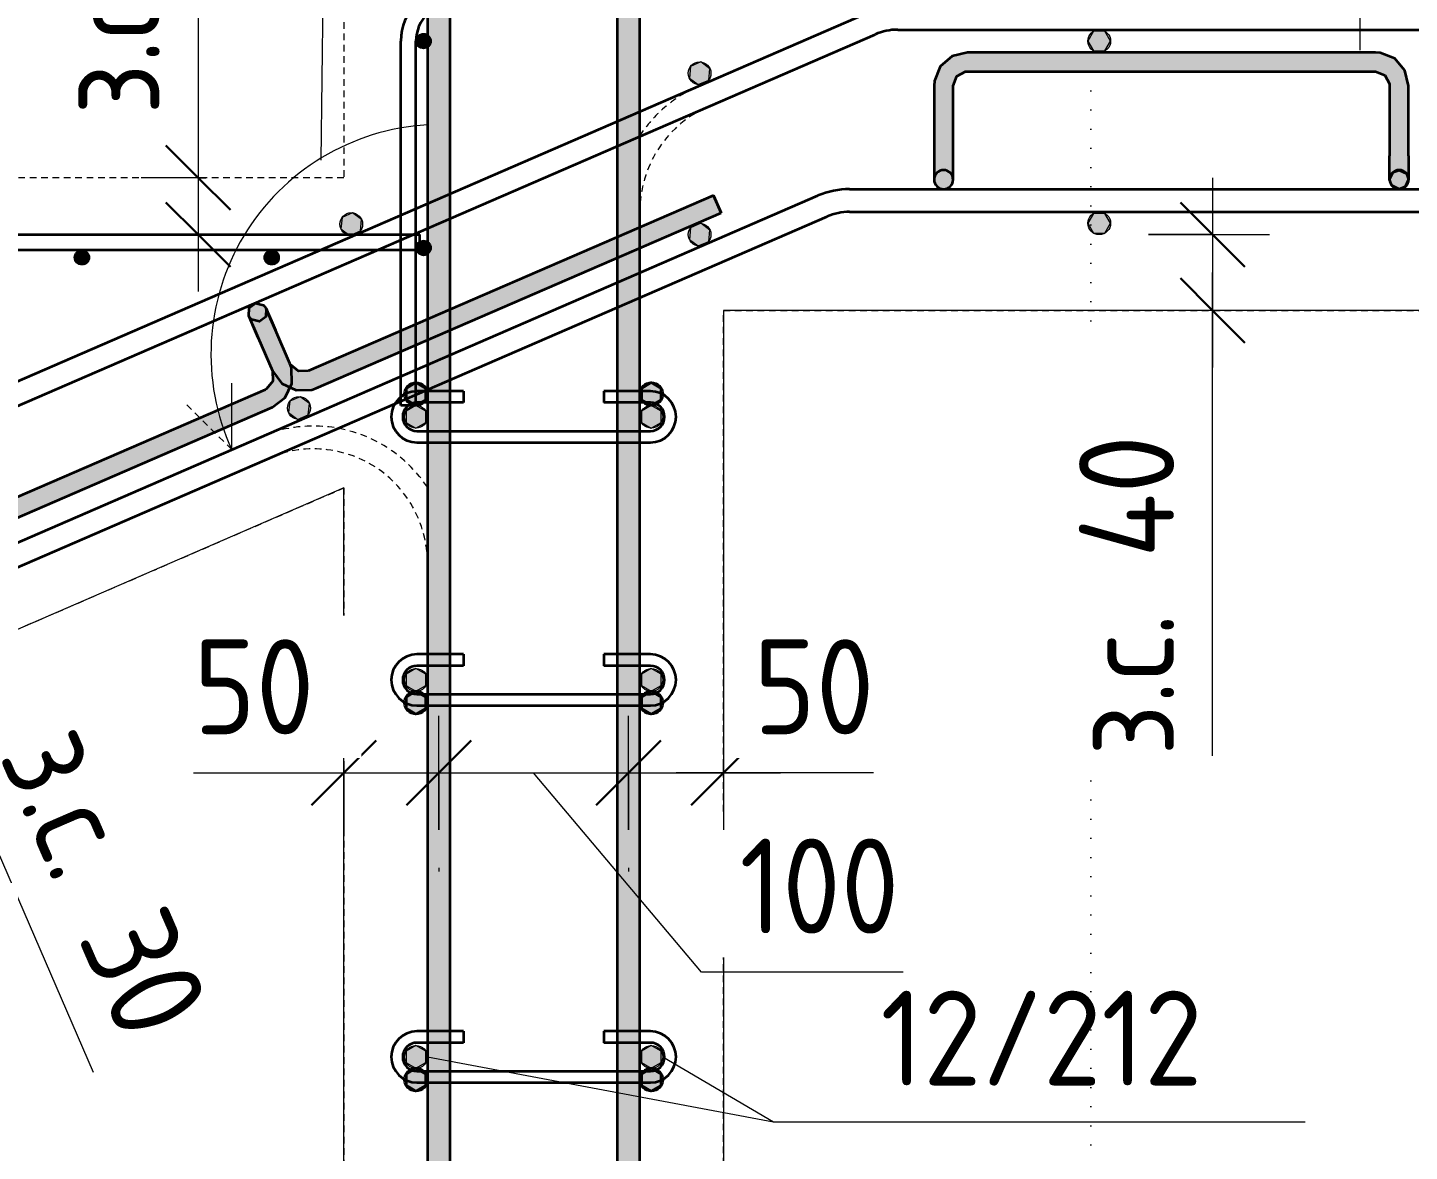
# Model space of a CAD drawing. Header units: millimetres. Extents: x -24758 to -3756, y -1583 to 75054.
# Drawn here: x -13961 to -13233, y -663 to -71 of the extents above; entities that cross this region are included whole.
import ezdxf

# ---------------------------------------------------------------- set-up
doc = ezdxf.new("R2010")
doc.units = ezdxf.units.MM
doc.linetypes.add('01 Штриховая _4 мм_', pattern=[6, 3.5, -2.5])
doc.linetypes.add('04 Пунктир 10мм', pattern=[10, 0, -10])
for name, color, linetype, lineweight in [('AA_Dim', 7, 'Continuous', 9), ('AA_Dim-20', 7, 'Continuous', 9), ('AA_Linii', 7, 'Continuous', 9), ('AA_Razrez', 7, 'Continuous', 9), ('AA_Vinoska', 7, 'Continuous', 9), ('AF_Element', 7, 'Continuous', 60), ('AF_Element_Опалубка', 7, 'Continuous', 20), ('AF_Perekritie', 7, 'Continuous', 60), ('AF_Perekritie_Опалубка', 7, 'Continuous', 20), ('AF_Stena_Опалубка', 7, 'Continuous', 20), ('KR_Armatura', 7, 'Continuous', 20), ('KR_Armatura_Tonkie', 7, 'Continuous', 20)]:
    doc.layers.add(name, color=color, linetype=linetype, lineweight=lineweight)
doc.styles.add('ISOCPEUR_1', font='isocpeur.ttf', dxfattribs={"width": 0.9, "height": 50})
doc.dimstyles.new('01_Точн_3_знака__непрозр_', dxfattribs={"dimscale": 304.8, "dimtxt": 49.799059, "dimasz": 0.111549, "dimexe": 0.098425, "dimexo": 0.065617, "dimgap": 0.016404, "dimtad": 1, "dimdec": 3, "dimrnd": 0.001, "dimdsep": 46, "dimtxsty": 'ISOCPEUR_1', "dimblk1": 'OBLIQUE', "dimblk2": 'OBLIQUE', "dimsah": 1, "dimcen": 0.09, "dimdle": 0.098425, "dimazin": 0, "dimtfac": 1, "dimtdec": 4, "dimtix": 1, "dimtmove": 1, "dimatfit": 3, "dimfxl": 1, "dimtvp": 1, "dimtfill": 1, "dimtolj": 1, "dimtzin": 0, "dimlwd": 18, "dimlwe": 18, "dimarcsym": 2})
doc.dimstyles.new('01_Точн_3_знака__непрозр__З_С_', dxfattribs={"dimscale": 304.8, "dimtxt": 49.799059, "dimasz": 0.111549, "dimexe": 0.098425, "dimexo": 0.065617, "dimgap": 0.016404, "dimtad": 1, "dimdec": 3, "dimrnd": 0.001, "dimdsep": 46, "dimtxsty": 'ISOCPEUR_1', "dimblk1": 'OBLIQUE', "dimblk2": 'OBLIQUE', "dimsah": 1, "dimcen": 0.09, "dimdle": 0.098425, "dimazin": 0, "dimtfac": 1, "dimtdec": 4, "dimtix": 1, "dimtmove": 1, "dimatfit": 3, "dimfxl": 1, "dimtvp": 1, "dimtfill": 1, "dimtolj": 1, "dimtzin": 0, "dimlwd": 18, "dimlwe": 18, "dimarcsym": 2})

# ---------------------------------------------------------------- blocks, each defined once
blk = doc.blocks.new('Лестница тип 2 ед1 - Лестница тип 2 ед1-3669405-Сечение 2')
at = {"layer": 'AF_Perekritie', "linetype": '01 Штриховая _4 мм_', "lineweight": 20}
for p, q in [((-23575.06, -150), (-23575.06, -280)), ((-23275.06, -150), (-23575.06, -150)), ((-23575.06, -280), (-23875.06, -280)), ((-23875.06, -280), (-23875.06, -480)), ((-23575.06, -443.48), (-23275.06, -313.48)), ((-23575.06, -480), (-23575.06, -443.48))]:
    blk.add_line(p, q, dxfattribs=at)
blk = doc.blocks.new('Лестница тип 2 ед2 - Лестница тип 2 ед1-3683842-Сечение 2')
at = {"layer": 'AF_Element', "lineweight": 20}
for p, q in [((-23075.06, -220), (-23075.06, -880)), ((-21975.06, -220), (-23075.06, -220)), ((-23275.06, -313.48), (-23575.06, -443.48)), ((-23275.06, -880), (-23275.06, -313.48))]:
    blk.add_line(p, q, dxfattribs=at)
blk = doc.blocks.new('351_Ряд стержней П переменный шаг _НесАрм_РабПлоск_ - Тип 1-3896563-Сечение 2')
at = {"layer": 'KR_Armatura_Tonkie', "lineweight": 35}
for points in [[(-23226.61, -1086), (-23219.06, -1086), (-23219.27, 708), (-23231.06, 708), (-23230.86, -1086), (-23228.06, -1086)], [(-23125.06, -1086), (-23119.06, -1086), (-23119.27, 708), (-23131.06, 708), (-23130.83, -1086), (-23126.61, -1086)]]:
    blk.add_hatch(color=256, dxfattribs=at).paths.add_polyline_path(points)
for p, q in [((-23231.06, 708), (-23231.06, -1086)), ((-23231.06, 708), (-23231.06, -1086)), ((-23231.06, 708), (-23231.06, -1086)), ((-23231.06, 708), (-23231.06, -1086)), ((-23231.06, 708), (-23231.06, -1086)), ((-23231.06, 708), (-23231.06, -1086)), ((-23219.06, -1086), (-23219.06, 708)), ((-23219.06, -1086), (-23219.06, 708)), ((-23219.06, -1086), (-23219.06, 708)), ((-23219.06, -1086), (-23219.06, 708)), ((-23219.06, -1086), (-23219.06, 708)), ((-23219.06, -1086), (-23219.06, 708)), ((-23131.06, 708), (-23131.06, -1086)), ((-23131.06, 708), (-23131.06, -1086)), ((-23131.06, 708), (-23131.06, -1086)), ((-23131.06, 708), (-23131.06, -1086)), ((-23131.06, 708), (-23131.06, -1086)), ((-23131.06, 708), (-23131.06, -1086)), ((-23119.06, -1086), (-23119.06, 708)), ((-23119.06, -1086), (-23119.06, 708)), ((-23119.06, -1086), (-23119.06, 708)), ((-23119.06, -1086), (-23119.06, 708)), ((-23119.06, -1086), (-23119.06, 708)), ((-23119.06, -1086), (-23119.06, 708))]:
    blk.add_line(p, q, dxfattribs=at)
blk = doc.blocks.new('261_Лягушка _НесАрм_РабПлоск_ - 10 А240-3855210-Сечение 2')
at = {"layer": 'KR_Armatura_Tonkie', "lineweight": 35}
for points in [[(-22959.06, -101.5), (-22955.4, -92.66), (-22946.56, -89), (-22946.56, -84), (-22951.47, -84.72), (-22954.39, -86.17), (-22958.56, -88.96), (-22961.34, -92.13), (-22963.39, -96.87), (-22963.89, -101.5), (-22960.36, -101.5)], [(-22946.56, -89), (-22731.56, -89), (-22731.56, -84), (-22946.56, -84.17), (-22946.56, -87.71)], [(-22719.06, -101.5), (-22714.06, -101.5), (-22714.78, -96.59), (-22716.22, -93.68), (-22718.47, -90.32), (-22719.03, -89.5), (-22722.19, -86.72), (-22727.04, -84.65), (-22731.56, -84.17), (-22731.56, -89), (-22722.72, -92.66), (-22719.78, -99.77)], [(-22959.06, -101.5), (-22954.06, -101.5), (-22953.58, -99.77), (-22952.13, -95.93), (-22946.56, -93.83), (-22946.56, -89), (-22955.4, -92.66), (-22958.34, -99.77)], [(-22732.43, -94), (-22731.56, -93.83), (-22731.56, -89), (-22946.56, -89), (-22946.56, -94), (-22737.94, -94)], [(-22719.06, -101.5), (-22722.72, -92.66), (-22731.56, -89), (-22731.56, -94), (-22730.38, -94.28), (-22725.99, -95.93), (-22723.89, -101.5), (-22720.36, -101.5)], [(-22963.89, -138.5), (-22959.06, -138.5), (-22959.06, -101.5), (-22964.06, -101.5), (-22964.06, -138.5)], [(-22954.06, -138.5), (-22954.23, -101.5), (-22959.06, -101.5), (-22959.06, -138.5), (-22954.23, -138.5)], [(-22723.39, -138.5), (-22719.06, -138.5), (-22719.06, -101.5), (-22724.06, -101.5), (-22723.89, -138.5)], [(-22719.06, -138.5), (-22714.06, -138.5), (-22714.23, -101.5), (-22719.06, -101.5), (-22719.06, -137.37)], [(-22959.06, -156), (-22959.06, -138.5), (-22964.06, -138.5), (-22964, -149.9), (-22963.92, -152.08), (-22963.89, -152.29), (-22963.39, -153.5), (-22962.42, -154.67), (-22961.56, -155.33), (-22960.36, -155.83)], [(-22959.06, -156), (-22957.77, -155.83), (-22956.56, -155.33), (-22955.53, -154.54), (-22954.73, -153.5), (-22954.16, -151.76), (-22954.11, -149.9), (-22954.18, -144.86), (-22954.23, -138.5), (-22959.06, -138.5), (-22959.06, -154.67)], [(-22724.06, -151), (-22723.89, -149.71), (-22723.15, -148.19), (-22722.6, -147.46), (-22721.56, -146.67), (-22720.36, -146.17), (-22719.06, -146), (-22719.06, -138.5), (-22724.06, -138.5), (-22724.02, -150.01)], [(-22714.23, -149.71), (-22714.19, -146.17), (-22714.23, -138.5), (-22719.06, -138.5), (-22719.06, -146), (-22717.77, -146.17), (-22716.56, -146.67), (-22715.09, -148.04), (-22714.73, -148.5)], [(-22719.06, -156), (-22717.77, -155.83), (-22716.56, -155.33), (-22715.53, -154.54), (-22714.73, -153.5), (-22714.23, -152.29), (-22714.06, -151), (-22714.23, -149.71), (-22714.73, -148.5), (-22715.53, -147.46), (-22716.56, -146.67), (-22717.77, -146.17), (-22719.06, -146), (-22720.36, -146.17), (-22721.56, -146.67), (-22722.6, -147.46), (-22723.39, -148.5), (-22723.92, -149.9), (-22724.06, -151), (-22723.89, -152.29), (-22723.39, -153.5), (-22722.6, -154.54), (-22721.56, -155.33), (-22720.36, -155.83)]]:
    blk.add_hatch(color=256, dxfattribs=at).paths.add_polyline_path(points)
for p, q in [((-22731.56, -84), (-22946.56, -84)), ((-22946.56, -94), (-22731.56, -94)), ((-22964.06, -101.5), (-22964.06, -138.5)), ((-22954.06, -138.5), (-22954.06, -101.5)), ((-22724.06, -101.5), (-22724.06, -138.5)), ((-22714.06, -138.5), (-22714.06, -101.5))]:
    blk.add_line(p, q, dxfattribs=at)
at = {"layer": 'KR_Armatura_Tonkie', "lineweight": 35, "flags": 128}
for points in [[(-22946.56, -84), (-22954.57, -85.94), (-22960.8, -91.33), (-22963.88, -98.98), (-22964.06, -101.5)], [(-22714.06, -101.5), (-22716, -93.49), (-22721.39, -87.26), (-22729.04, -84.18), (-22731.56, -84)], [(-22954.06, -101.5), (-22952.17, -96.52), (-22947.45, -94.05), (-22946.56, -94)], [(-22731.56, -94), (-22726.58, -95.89), (-22724.11, -100.61), (-22724.06, -101.5)], [(-22964.06, -138.5), (-22964.06, -145.17), (-22964.06, -149.78), (-22964.06, -151)], [(-22954.06, -151), (-22954.06, -149.07), (-22954.06, -143.89), (-22954.06, -138.5)], [(-22724.06, -151), (-22724.06, -149.07), (-22724.06, -143.89), (-22724.06, -138.5)], [(-22714.06, -138.5), (-22714.06, -145.17), (-22714.06, -149.78), (-22714.06, -151)], [(-22724.06, -151), (-22722.21, -147.12), (-22719.06, -146)], [(-22719.06, -156), (-22722.95, -154.15), (-22724.06, -151)], [(-22719.06, -146), (-22715.18, -147.85), (-22714.06, -151)], [(-22714.06, -151), (-22715.91, -154.88), (-22719.06, -156)]]:
    blk.add_lwpolyline(points, dxfattribs=at)
at = {"layer": 'KR_Armatura_Tonkie', "lineweight": 35}
for centre, start, end in [((-22959.06, -151), 90, 270), ((-22959.06, -151), 270, 90), ((-22719.06, -151), 90, 270), ((-22719.06, -151), 270, 90)]:
    blk.add_arc(centre, 5, start, end, dxfattribs=at)
blk = doc.blocks.new('261_Лягушка _НесАрм_РабПлоск_ - 10 А240-3855218-Сечение 2')
at = {"layer": 'KR_Armatura_Tonkie', "lineweight": 35}
h = blk.add_hatch(color=256, dxfattribs=at)
h.paths.add_polyline_path([(-23289.63, -260.94), (-23231.06, -235.37), (-23231.06, -224.66), (-23293.54, -251.92), (-23289.7, -260.78)])
h.paths.add_polyline_path([(-23219.06, -230.36), (-23131.06, -192.04), (-23131.06, -181.33), (-23219.06, -219.65), (-23219.06, -230.3)])
h.paths.add_polyline_path([(-23119.06, -187.03), (-23076.37, -168.34), (-23080.27, -159.32), (-23119.06, -176.31), (-23119.06, -186.88)])
for points in [[(-23320.2, -234.41), (-23311.02, -230.43), (-23316.66, -217.84), (-23317.6, -216.93), (-23318.74, -216.3), (-23320.01, -215.98), (-23321.31, -216), (-23322.57, -216.36), (-23323.69, -217.03), (-23324.88, -218.47), (-23325.23, -219.11), (-23325.54, -221.2), (-23325.53, -221.68), (-23325.17, -222.94), (-23320.23, -234.34)], [(-23312.64, -251.84), (-23303.47, -247.86), (-23311.18, -230.5), (-23320.2, -234.41), (-23312.67, -251.77)], [(-23312.57, -270.88), (-23306.8, -266.76), (-23303.25, -261.26), (-23302.03, -254.54), (-23303.63, -247.93), (-23312.64, -251.84), (-23312.64, -257.67), (-23316.48, -261.86), (-23312.64, -270.72)], [(-23296.3, -262.38), (-23289.7, -260.78), (-23293.61, -251.76), (-23299.44, -251.76), (-23303.41, -248.13), (-23302.13, -255.09), (-23303.02, -261.16), (-23300.05, -261.7)], [(-23525.9, -363.32), (-23312.64, -270.72), (-23316.54, -261.7), (-23529.81, -354.3), (-23525.97, -363.17)]]:
    blk.add_hatch(color=256, dxfattribs=at).paths.add_polyline_path(points)
for p, q in [((-23080.27, -159.32), (-23293.61, -251.76)), ((-23080.27, -159.32), (-23076.3, -168.49)), ((-23076.3, -168.49), (-23080.27, -159.32)), ((-23289.63, -260.94), (-23076.3, -168.49)), ((-23303.47, -247.86), (-23311.02, -230.43)), ((-23303.47, -247.86), (-23311.02, -230.43)), ((-23320.2, -234.41), (-23312.64, -251.84)), ((-23320.2, -234.41), (-23312.64, -251.84)), ((-23316.54, -261.7), (-23529.88, -354.15)), ((-23525.9, -363.32), (-23312.57, -270.88)), ((-23525.9, -363.32), (-23529.88, -354.15)), ((-23529.88, -354.15), (-23525.9, -363.32))]:
    blk.add_line(p, q, dxfattribs=at)
at = {"layer": 'KR_Armatura_Tonkie', "lineweight": 35, "flags": 128}
for points in [[(-23325.17, -222.94), (-23325.02, -218.64), (-23321.58, -216.05), (-23317.4, -217.09), (-23315.99, -218.96)], [(-23315.99, -218.96), (-23316.15, -223.26), (-23319.58, -225.85), (-23323.76, -224.81), (-23325.17, -222.94)], [(-23325.17, -222.94), (-23324.4, -224.7), (-23322.34, -229.46), (-23320.2, -234.41)], [(-23320.2, -234.41), (-23322.85, -228.29), (-23324.68, -224.06), (-23325.17, -222.94)], [(-23311.02, -230.43), (-23313.67, -224.31), (-23315.51, -220.08), (-23315.99, -218.96)], [(-23315.99, -218.96), (-23315.23, -220.73), (-23313.17, -225.48), (-23311.02, -230.43)], [(-23312.64, -251.84), (-23312.4, -257.16), (-23315.75, -261.3), (-23316.54, -261.7)], [(-23312.64, -251.84), (-23307.68, -258.42), (-23300.25, -261.99), (-23292.01, -261.77), (-23289.63, -260.94)], [(-23312.57, -270.88), (-23305.99, -265.91), (-23302.41, -258.49), (-23302.63, -250.25), (-23303.47, -247.86)], [(-23293.61, -251.76), (-23298.93, -252.01), (-23303.07, -248.65), (-23303.47, -247.86)]]:
    blk.add_lwpolyline(points, dxfattribs=at)
blk = doc.blocks.new('DIMBLOCK22-Сечение 2')
at = {"layer": 'AA_Dim-20', "lineweight": 18, "transparency": 16777216}
for p, q in [((-13744.07, -493.62), (-13744.07, -433.6)), ((-13873.2, -463.6), (-13789.99, -463.6)), ((-13824.07, -463.6), (-13744.07, -463.6)), ((-13794.07, -459.56), (-13794.07, -493.6)), ((-13794.07, -463.6), (-13794.07, -459.56)), ((-13789.99, -463.6), (-13769.07, -463.6)), ((-13744.07, -463.6), (-13744.07, -493.62))]:
    blk.add_line(p, q, dxfattribs=at)
at = {"layer": 'AA_Dim-20', "lineweight": 30, "transparency": 16777216}
for p, q in [((-13794.07, -463.6), (-13777.07, -446.6)), ((-13744.07, -463.6), (-13727.07, -446.6)), ((-13794.07, -463.6), (-13811.07, -480.6)), ((-13744.07, -463.6), (-13761.07, -480.6))]:
    blk.add_line(p, q, dxfattribs=at)
at = {"layer": 'AA_Dim-20', "color": 0, "lineweight": 18, "transparency": 16777216, "insert": (-13873.2, -393.28), "char_height": 50, "width": 75.8478, "attachment_point": 1, "line_spacing_factor": 1.149209, "style": 'ISOCPEUR_1', "bg_fill": 3, "box_fill_scale": 1.25, "bg_fill_color": 256, "bg_fill_true_color": 13158600, "bg_fill_transparency": 0}
blk.add_mtext('50', dxfattribs=at)
blk = doc.blocks.new('_Oblique')
at = {"color": 0, "linetype": 'ByBlock', "lineweight": -2}
blk.add_line((-0.5, -0.5), (0.5, 0.5), dxfattribs=at)
blk = doc.blocks.new('DIMBLOCK23-Сечение 2')
at = {"layer": 'AA_Dim-20', "lineweight": 18, "transparency": 16777216}
for p, q in [((-13744.07, -493.62), (-13744.07, -433.6)), ((-13644.07, -493.62), (-13644.07, -433.6)), ((-13744.07, -463.6), (-13644.07, -463.6)), ((-13744.07, -463.6), (-13744.07, -493.62)), ((-13605.62, -568.6), (-13694.07, -463.6)), ((-13644.07, -463.6), (-13644.07, -493.62)), ((-13499.43, -568.6), (-13605.62, -568.6))]:
    blk.add_line(p, q, dxfattribs=at)
at = {"layer": 'AA_Dim-20', "lineweight": 30, "transparency": 16777216}
for p, q in [((-13744.07, -463.6), (-13727.07, -446.6)), ((-13644.07, -463.6), (-13627.07, -446.6)), ((-13744.07, -463.6), (-13761.07, -480.6)), ((-13644.07, -463.6), (-13661.07, -480.6))]:
    blk.add_line(p, q, dxfattribs=at)
at = {"layer": 'AA_Dim-20', "color": 0, "lineweight": 18, "transparency": 16777216, "insert": (-13585.62, -498.28), "char_height": 50, "width": 103.4288, "attachment_point": 1, "line_spacing_factor": 1.149209, "style": 'ISOCPEUR_1', "bg_fill": 3, "box_fill_scale": 1.25, "bg_fill_color": 256, "bg_fill_true_color": 13158600, "bg_fill_transparency": 0}
blk.add_mtext('100', dxfattribs=at)
blk = doc.blocks.new('DIMBLOCK24-Сечение 2')
at = {"layer": 'AA_Dim-20', "lineweight": 18, "transparency": 16777216}
for p, q in [((-13644.07, -493.62), (-13644.07, -433.6)), ((-13644.07, -463.6), (-13564.07, -463.6)), ((-13644.07, -463.6), (-13644.07, -493.62)), ((-13598.16, -463.6), (-13619.07, -463.6)), ((-13514.95, -463.6), (-13598.16, -463.6)), ((-13594.07, -459.56), (-13594.07, -493.6)), ((-13594.07, -463.6), (-13594.07, -459.56))]:
    blk.add_line(p, q, dxfattribs=at)
at = {"layer": 'AA_Dim-20', "lineweight": 30, "transparency": 16777216}
for p, q in [((-13644.07, -463.6), (-13627.07, -446.6)), ((-13594.07, -463.6), (-13577.07, -446.6)), ((-13644.07, -463.6), (-13661.07, -480.6)), ((-13594.07, -463.6), (-13611.07, -480.6))]:
    blk.add_line(p, q, dxfattribs=at)
at = {"layer": 'AA_Dim-20', "color": 0, "lineweight": 18, "transparency": 16777216, "insert": (-13578.16, -393.28), "char_height": 50, "width": 75.8478, "attachment_point": 1, "line_spacing_factor": 1.149209, "style": 'ISOCPEUR_1', "bg_fill": 3, "box_fill_scale": 1.25, "bg_fill_color": 256, "bg_fill_true_color": 13158600, "bg_fill_transparency": 0}
blk.add_mtext('50', dxfattribs=at)
blk = doc.blocks.new('DIMBLOCK25-Сечение 2')
at = {"layer": 'AA_Dim-20', "lineweight": 18, "transparency": 16777216}
for p, q in [((-14041.34, -355.24), (-14005.56, -437.82)), ((-14025.71, -381.16), (-14056.94, -394.69)), ((-14029.41, -382.76), (-14025.71, -381.16)), ((-14002.79, -444.2), (-14023.45, -396.53)), ((-14013.78, -408.68), (-14045.01, -422.22)), ((-14017.49, -410.29), (-14013.78, -408.68)), ((-13925.92, -621.6), (-14002.79, -444.2))]:
    blk.add_line(p, q, dxfattribs=at)
at = {"layer": 'AA_Dim-20', "lineweight": 30, "transparency": 16777216}
for p, q in [((-14029.41, -382.76), (-14051.77, -373.92)), ((-14029.41, -382.76), (-14007.06, -391.6)), ((-14017.49, -410.29), (-14039.84, -401.45)), ((-14017.49, -410.29), (-13995.13, -419.13))]:
    blk.add_line(p, q, dxfattribs=at)
at = {"layer": 'AA_Dim-20', "color": 0, "lineweight": 18, "transparency": 16777216, "insert": (-13930.32, -434.59), "char_height": 50, "width": 208.0068, "attachment_point": 1, "rotation": 293.42869, "line_spacing_factor": 1.149209, "style": 'ISOCPEUR_1', "bg_fill": 3, "box_fill_scale": 1.25, "bg_fill_color": 256, "bg_fill_true_color": 13158600, "bg_fill_transparency": 0}
blk.add_mtext('з.с. 30', dxfattribs=at)
blk = doc.blocks.new('DIMBLOCK26-Сечение 2')
at = {"layer": 'AA_Dim-20', "lineweight": 18, "transparency": 16777216}
for p, q in [((-13870.82, 56.48), (-13870.82, -136.86)), ((-13870.82, -120), (-13870.82, -210)), ((-13870.82, -136.86), (-13870.82, -165)), ((-13866.78, -150), (-13900.82, -150)), ((-13870.82, -150), (-13866.78, -150)), ((-13866.78, -180), (-13900.82, -180)), ((-13870.82, -180), (-13866.78, -180))]:
    blk.add_line(p, q, dxfattribs=at)
at = {"layer": 'AA_Dim-20', "lineweight": 30, "transparency": 16777216}
for p, q in [((-13870.82, -150), (-13887.82, -133)), ((-13870.82, -150), (-13853.82, -167)), ((-13870.82, -180), (-13887.82, -163)), ((-13870.82, -180), (-13853.82, -197))]:
    blk.add_line(p, q, dxfattribs=at)
at = {"layer": 'AA_Dim-20', "color": 0, "lineweight": 18, "transparency": 16777216, "insert": (-13941.15, -116.86), "char_height": 50, "width": 208.0068, "attachment_point": 1, "rotation": 90, "line_spacing_factor": 1.149209, "style": 'ISOCPEUR_1', "bg_fill": 3, "box_fill_scale": 1.25, "bg_fill_color": 256, "bg_fill_true_color": 13158600, "bg_fill_transparency": 0}
blk.add_mtext('з.с. 30', dxfattribs=at)
blk = doc.blocks.new('DIMBLOCK27-Сечение 2')
at = {"layer": 'AA_Dim-20', "lineweight": 18, "transparency": 16777216}
for p, q in [((-13794.07, 0), (-13794.07, 124.09)), ((-13764.07, -58), (-13764.07, 124.09)), ((-14017.11, 94.09), (-13823.77, 94.09)), ((-13824.07, 94.09), (-13734.07, 94.09)), ((-13823.77, 94.09), (-13779.07, 94.09)), ((-13794.07, 94.09), (-13794.07, 0)), ((-13764.07, 94.09), (-13764.07, -58))]:
    blk.add_line(p, q, dxfattribs=at)
at = {"layer": 'AA_Dim-20', "lineweight": 30, "transparency": 16777216}
for p, q in [((-13794.07, 94.09), (-13777.07, 111.09)), ((-13764.07, 94.09), (-13747.07, 111.09)), ((-13794.07, 94.09), (-13811.07, 77.09)), ((-13764.07, 94.09), (-13781.07, 77.09))]:
    blk.add_line(p, q, dxfattribs=at)
at = {"layer": 'AA_Dim-20', "color": 0, "lineweight": 18, "transparency": 16777216, "insert": (-14017.11, 164.42), "char_height": 50, "width": 208.0068, "attachment_point": 1, "line_spacing_factor": 1.149209, "style": 'ISOCPEUR_1', "bg_fill": 3, "box_fill_scale": 1.25, "bg_fill_color": 256, "bg_fill_true_color": 13158600, "bg_fill_transparency": 0}
blk.add_mtext('з.с. 30', dxfattribs=at)
blk = doc.blocks.new('DIMBLOCK28-Сечение 2')
at = {"layer": 'AA_Dim-20', "lineweight": 18, "transparency": 16777216}
for p, q in [((-13336.35, -150), (-13336.35, -250)), ((-13370.07, -180), (-13306.35, -180)), ((-13336.35, -180), (-13370.07, -180)), ((-13336.35, -256.54), (-13336.35, -200)), ((-13332.31, -220), (-13366.35, -220)), ((-13336.35, -220), (-13332.31, -220)), ((-13336.35, -454.67), (-13336.35, -256.54))]:
    blk.add_line(p, q, dxfattribs=at)
at = {"layer": 'AA_Dim-20', "lineweight": 30, "transparency": 16777216}
for p, q in [((-13336.35, -180), (-13353.35, -163)), ((-13336.35, -180), (-13319.35, -197)), ((-13336.35, -220), (-13353.35, -203)), ((-13336.35, -220), (-13319.35, -237))]:
    blk.add_line(p, q, dxfattribs=at)
at = {"layer": 'AA_Dim-20', "color": 0, "lineweight": 18, "transparency": 16777216, "insert": (-13406.68, -454.67), "char_height": 50, "width": 213.7529, "attachment_point": 1, "rotation": 90, "line_spacing_factor": 1.149209, "style": 'ISOCPEUR_1', "bg_fill": 3, "box_fill_scale": 1.25, "bg_fill_color": 256, "bg_fill_true_color": 13158600, "bg_fill_transparency": 0}
blk.add_mtext('з.с. 40', dxfattribs=at)
blk = doc.blocks.new('042_М_Арматуры - Диам длина поз _ Шаг-2260295-Сечение 2')
at = {"layer": 'AA_Vinoska'}
blk.add_line((-23048.63, -647.53), (-22768.63, -647.53), dxfattribs=at)

msp = doc.modelspace()

# ---------------------------------------------------------------- hatches: boundary and pattern name
at = {"layer": 'KR_Armatura'}
h = msp.add_hatch(color=256, dxfattribs=at)
edge = h.paths.add_edge_path()
edge.add_arc((-13396.0732, -78), 6, 0, 360)
h = msp.add_hatch(color=256, dxfattribs=at)
edge = h.paths.add_edge_path()
edge.add_arc((-13752.0732, -78), 4, 0, 360)
for points in [[(-13752.0732, -82), (-13748.269, -79.2361), (-13749.7221, -74.7639), (-13754.4243, -74.7639), (-13755.8774, -79.2361)], [(-13399.0732, -83.1962), (-13393.0732, -83.1962), (-13390.0732, -78), (-13393.0732, -72.8038), (-13399.0732, -72.8038), (-13402.0732, -78)], [(-13607.3682, -100.914), (-13601.8629, -98.5284), (-13601.1762, -92.5678), (-13605.9949, -88.9928), (-13611.5003, -91.3785), (-13611.9713, -97.499)], [(-13790.8793, -180.4355), (-13785.374, -178.0498), (-13784.6874, -172.0893), (-13789.5061, -168.5143), (-13795.0114, -170.9), (-13795.698, -176.8605)], [(-13607.3682, -185.9225), (-13601.8629, -183.5368), (-13601.1762, -177.5762), (-13605.9949, -174.0013), (-13611.5003, -176.3869), (-13611.9713, -182.5075)], [(-13399.0732, -179.1962), (-13393.0732, -179.1962), (-13390.0732, -174), (-13393.0732, -168.8038), (-13399.0732, -168.8038), (-13402.0732, -174)], [(-13930.8371, -195.8042), (-13928.0732, -192), (-13930.8371, -188.1958), (-13935.3093, -189.6489), (-13935.3093, -194.3511)], [(-13830.8371, -195.8042), (-13828.0732, -192), (-13830.8371, -188.1958), (-13835.3093, -189.6489), (-13835.3093, -194.3511)], [(-13752.0732, -191), (-13748.269, -188.2361), (-13749.7221, -183.7639), (-13754.4243, -183.7639), (-13755.8774, -188.2361)], [(-13818.406, -277.3722), (-13812.9007, -274.9865), (-13812.214, -269.026), (-13817.0327, -265.451), (-13822.5381, -267.8367), (-13823.2247, -273.7972), (-13819.064, -276.884)], [(-13756.0732, -282), (-13750.877, -279), (-13750.877, -273), (-13756.0732, -270), (-13761.2694, -273), (-13761.2694, -279), (-13759.8947, -279.7937)], [(-13632.0732, -282), (-13626.877, -279), (-13626.877, -273), (-13632.0732, -270), (-13637.2694, -273), (-13637.2694, -279)], [(-13756.0732, -420.6667), (-13750.877, -417.6667), (-13750.877, -411.6667), (-13756.0732, -408.6667), (-13761.2694, -411.6667), (-13761.2694, -417.6667), (-13759.8947, -418.4603)], [(-13632.0732, -420.6667), (-13626.877, -417.6667), (-13626.877, -411.6667), (-13632.0732, -408.6667), (-13637.2694, -411.6667), (-13637.2694, -417.6667)], [(-13756.0732, -619.3333), (-13750.877, -616.3333), (-13750.877, -610.3333), (-13756.0732, -607.3333), (-13761.2694, -610.3333), (-13761.2694, -616.3333), (-13759.8947, -617.127)], [(-13632.0732, -619.3333), (-13626.877, -616.3333), (-13626.877, -610.3333), (-13632.0732, -607.3333), (-13637.2694, -610.3333), (-13637.2694, -616.3333)]]:
    msp.add_hatch(color=256, dxfattribs=at).paths.add_polyline_path(points)
h = msp.add_hatch(color=256, dxfattribs=at)
edge = h.paths.add_edge_path()
edge.add_arc((-13606.6816, -94.9534), 6, 0, 360)
h = msp.add_hatch(color=256, dxfattribs=at)
edge = h.paths.add_edge_path()
edge.add_arc((-13790.1927, -174.4749), 6, 0, 360)
h = msp.add_hatch(color=256, dxfattribs=at)
edge = h.paths.add_edge_path()
edge.add_arc((-13606.6816, -179.9619), 6, 0, 360)
h = msp.add_hatch(color=256, dxfattribs=at)
edge = h.paths.add_edge_path()
edge.add_arc((-13396.0732, -174), 6, 0, 360)
h = msp.add_hatch(color=256, dxfattribs=at)
edge = h.paths.add_edge_path()
edge.add_arc((-13932.0732, -192), 4, 0, 360)
h = msp.add_hatch(color=256, dxfattribs=at)
edge = h.paths.add_edge_path()
edge.add_arc((-13832.0732, -192), 4, 0, 360)
h = msp.add_hatch(color=256, dxfattribs=at)
edge = h.paths.add_edge_path()
edge.add_arc((-13752.0732, -187), 4, 0, 360)
h = msp.add_hatch(color=256, dxfattribs=at)
edge = h.paths.add_edge_path()
edge.add_arc((-13817.7194, -271.4116), 6, 0, 360)
h = msp.add_hatch(color=256, dxfattribs=at)
edge = h.paths.add_edge_path()
edge.add_arc((-13756.0732, -276), 6, 0, 360)
h = msp.add_hatch(color=256, dxfattribs=at)
edge = h.paths.add_edge_path()
edge.add_arc((-13632.0732, -276), 6, 0, 360)
h = msp.add_hatch(color=256, dxfattribs=at)
edge = h.paths.add_edge_path()
edge.add_arc((-13756.0732, -414.6667), 6, 0, 360)
h = msp.add_hatch(color=256, dxfattribs=at)
edge = h.paths.add_edge_path()
edge.add_arc((-13632.0732, -414.6667), 6, 0, 360)
h = msp.add_hatch(color=256, dxfattribs=at)
edge = h.paths.add_edge_path()
edge.add_arc((-13756.0732, -613.3333), 6, 0, 360)
h = msp.add_hatch(color=256, dxfattribs=at)
edge = h.paths.add_edge_path()
edge.add_arc((-13632.0732, -613.3333), 6, 0, 360)
at = {"layer": 'KR_Armatura_Tonkie', "lineweight": 35}
h = msp.add_hatch(color=256, dxfattribs=at)
edge = h.paths.add_edge_path()
edge.add_arc((-13756.0732, -264), 6, 0, 360)
for points in [[(-13756.0732, -270), (-13750.877, -267), (-13750.877, -261), (-13756.0732, -258), (-13761.2694, -261), (-13761.2694, -267), (-13759.8947, -267.7937)], [(-13632.0732, -270), (-13626.877, -267), (-13626.877, -261), (-13632.0732, -258), (-13637.2694, -261), (-13637.2694, -267)], [(-13756.0732, -432.6667), (-13750.877, -429.6667), (-13750.877, -423.6667), (-13756.0732, -420.6667), (-13761.2694, -423.6667), (-13761.2694, -429.6667), (-13759.8947, -430.4603)], [(-13632.0732, -432.6667), (-13626.877, -429.6667), (-13626.877, -423.6667), (-13632.0732, -420.6667), (-13637.2694, -423.6667), (-13637.2694, -429.6667)], [(-13756.0732, -631.3333), (-13750.877, -628.3333), (-13750.877, -622.3333), (-13756.0732, -619.3333), (-13761.2694, -622.3333), (-13761.2694, -628.3333), (-13759.8947, -629.127)], [(-13632.0732, -631.3333), (-13626.877, -628.3333), (-13626.877, -622.3333), (-13632.0732, -619.3333), (-13637.2694, -622.3333), (-13637.2694, -628.3333)]]:
    msp.add_hatch(color=256, dxfattribs=at).paths.add_polyline_path(points)
h = msp.add_hatch(color=256, dxfattribs=at)
edge = h.paths.add_edge_path()
edge.add_arc((-13632.0732, -264), 6, 0, 360)
h = msp.add_hatch(color=256, dxfattribs=at)
edge = h.paths.add_edge_path()
edge.add_arc((-13756.0732, -426.6667), 6, 0, 360)
h = msp.add_hatch(color=256, dxfattribs=at)
edge = h.paths.add_edge_path()
edge.add_arc((-13632.0732, -426.6667), 6, 0, 360)
h = msp.add_hatch(color=256, dxfattribs=at)
edge = h.paths.add_edge_path()
edge.add_arc((-13756.0732, -625.3333), 6, 0, 360)
h = msp.add_hatch(color=256, dxfattribs=at)
edge = h.paths.add_edge_path()
edge.add_arc((-13632.0732, -625.3333), 6, 0, 360)

# ---------------------------------------------------------------- linework, layer by layer
at = {"layer": 'AA_Linii', "linetype": '01 Штриховая _4 мм_', "lineweight": 20}
for p, q in [((-14311.9556, -407.1113), (-13518.9203, -63.4627)), ((-14306.7174, -417.9196), (-13514.1491, -74.4733)), ((-14111.9556, -405.4531), (-13544.2854, -159.4627)), ((-14106.7174, -416.2614), (-13539.5141, -170.4733)), ((-13853.1437, -293.3012), (-13877.8924, -268.5525))]:
    msp.add_line(p, q, dxfattribs=at)
at = {"layer": 'AA_Linii', "lineweight": 20}
for p, q in [((-13853.1437, -293.3012), (-13853.1437, -258.3012)), ((-13744.0732, -513.6167), (-13744.0732, -515.6167)), ((-13644.0732, -513.6167), (-13644.0732, -515.6167))]:
    msp.add_line(p, q, dxfattribs=at)
at = {"layer": 'AA_Linii', "linetype": '01 Штриховая _4 мм_', "lineweight": 20}
for centre, radius, start, end in [((-13578.0732, -167.5226), 72, 115.3111449, 146.4426902), ((-13578.0732, -167.5226), 60, 115.4908343, 180), ((-13810.0732, -352.8921), 72, 33.5573098, 118.0724869), ((-13810.0732, -352.8921), 60, 360, 118.0724869)]:
    msp.add_arc(centre, radius, start, end, dxfattribs=at)
at = {"layer": 'AA_Linii', "lineweight": 20}
msp.add_arc((-13743.1232, -242.985), 120.9803, 93.2933184, 204.576274, dxfattribs=at)
at = {"layer": 'AA_Razrez', "linetype": '04 Пунктир 10мм'}
msp.add_line((-13400.5732, -1498.0111), (-13400.5732, 598.7456), dxfattribs=at)
at = {"layer": 'AA_Vinoska'}
for p, q in [((-13806.0013, -140.8138), (-13799.9522, 359.3937)), ((-13258.6551, -82.7336), (-13258.6551, 217.2605)), ((-13750.0732, -613.3333), (-13567.6439, -647.5255)), ((-13626.0732, -613.3333), (-13567.6439, -647.5255))]:
    msp.add_line(p, q, dxfattribs=at)
at = {"layer": 'AF_Perekritie_Опалубка', "linetype": '01 Штриховая _4 мм_'}
for p, q in [((-13794.0732, -20), (-13794.0732, -150)), ((-13594.0732, -220), (-12494.0732, -220))]:
    msp.add_line(p, q, dxfattribs=at)
at = {"layer": 'AF_Stena_Опалубка', "linetype": '01 Штриховая _4 мм_'}
for p, q in [((-13594.0732, -880), (-13594.0732, -220)), ((-13794.0732, -313.4778), (-13794.0732, -880))]:
    msp.add_line(p, q, dxfattribs=at)
at = {"layer": 'KR_Armatura'}
for p, q in [((-13754.4243, -74.7639), (-13755.8774, -79.2361)), ((-13755.8774, -79.2361), (-13752.0732, -82)), ((-13749.7221, -74.7639), (-13754.4243, -74.7639)), ((-13752.0732, -82), (-13748.269, -79.2361)), ((-13748.269, -79.2361), (-13749.7221, -74.7639)), ((-13399.0732, -72.8038), (-13402.0732, -78)), ((-13402.0732, -78), (-13399.0732, -83.1962)), ((-13393.0732, -72.8038), (-13399.0732, -72.8038)), ((-13390.0732, -78), (-13393.0732, -72.8038)), ((-13393.0732, -83.1962), (-13390.0732, -78)), ((-13399.0732, -83.1962), (-13393.0732, -83.1962)), ((-13611.5003, -91.3785), (-13611.9713, -97.499)), ((-13605.9949, -88.9928), (-13611.5003, -91.3785)), ((-13601.1762, -92.5678), (-13605.9949, -88.9928)), ((-13601.8629, -98.5284), (-13601.1762, -92.5678)), ((-13611.9713, -97.499), (-13607.3682, -100.914)), ((-13607.3682, -100.914), (-13601.8629, -98.5284)), ((-13795.0114, -170.9), (-13795.698, -176.8605)), ((-13789.5061, -168.5143), (-13795.0114, -170.9)), ((-13784.6874, -172.0893), (-13789.5061, -168.5143)), ((-13785.374, -178.0498), (-13784.6874, -172.0893)), ((-13605.9949, -174.0013), (-13611.5003, -176.3869)), ((-13601.1762, -177.5762), (-13605.9949, -174.0013)), ((-13399.0732, -168.8038), (-13402.0732, -174)), ((-13402.0732, -174), (-13399.0732, -179.1962)), ((-13393.0732, -168.8038), (-13399.0732, -168.8038)), ((-13390.0732, -174), (-13393.0732, -168.8038)), ((-13393.0732, -179.1962), (-13390.0732, -174)), ((-13795.698, -176.8605), (-13790.8793, -180.4355)), ((-13790.8793, -180.4355), (-13785.374, -178.0498)), ((-13611.5003, -176.3869), (-13611.9713, -182.5075)), ((-13601.8629, -183.5368), (-13601.1762, -177.5762)), ((-13399.0732, -179.1962), (-13393.0732, -179.1962)), ((-13930.8371, -188.1958), (-13935.3093, -189.6489)), ((-13928.0732, -192), (-13930.8371, -188.1958)), ((-13830.8371, -188.1958), (-13835.3093, -189.6489)), ((-13828.0732, -192), (-13830.8371, -188.1958)), ((-13754.4243, -183.7639), (-13755.8774, -188.2361)), ((-13755.8774, -188.2361), (-13752.0732, -191)), ((-13749.7221, -183.7639), (-13754.4243, -183.7639)), ((-13752.0732, -191), (-13748.269, -188.2361)), ((-13748.269, -188.2361), (-13749.7221, -183.7639)), ((-13611.9713, -182.5075), (-13607.3682, -185.9225)), ((-13607.3682, -185.9225), (-13601.8629, -183.5368)), ((-13935.3093, -189.6489), (-13935.3093, -194.3511)), ((-13935.3093, -194.3511), (-13930.8371, -195.8042)), ((-13930.8371, -195.8042), (-13928.0732, -192)), ((-13835.3093, -189.6489), (-13835.3093, -194.3511)), ((-13835.3093, -194.3511), (-13830.8371, -195.8042)), ((-13830.8371, -195.8042), (-13828.0732, -192)), ((-13822.5381, -267.8367), (-13823.2247, -273.7972)), ((-13817.0327, -265.451), (-13822.5381, -267.8367)), ((-13812.214, -269.026), (-13817.0327, -265.451)), ((-13812.9007, -274.9865), (-13812.214, -269.026)), ((-13823.2247, -273.7972), (-13819.064, -276.884)), ((-13818.406, -277.3722), (-13812.9007, -274.9865)), ((-13756.0732, -270), (-13761.2694, -273)), ((-13761.2694, -273), (-13761.2694, -279)), ((-13750.877, -273), (-13756.0732, -270)), ((-13750.877, -279), (-13750.877, -273)), ((-13632.0732, -270), (-13637.2694, -273)), ((-13637.2694, -273), (-13637.2694, -279)), ((-13626.877, -273), (-13632.0732, -270)), ((-13626.877, -279), (-13626.877, -273)), ((-13819.064, -276.884), (-13818.406, -277.3722)), ((-13761.2694, -279), (-13759.8947, -279.7937)), ((-13759.8947, -279.7937), (-13756.0732, -282)), ((-13756.0732, -282), (-13750.877, -279)), ((-13637.2694, -279), (-13632.0732, -282)), ((-13632.0732, -282), (-13626.877, -279)), ((-13756.0732, -408.6667), (-13761.2694, -411.6667)), ((-13761.2694, -411.6667), (-13761.2694, -417.6667)), ((-13750.877, -411.6667), (-13756.0732, -408.6667)), ((-13750.877, -417.6667), (-13750.877, -411.6667)), ((-13632.0732, -408.6667), (-13637.2694, -411.6667)), ((-13637.2694, -411.6667), (-13637.2694, -417.6667)), ((-13626.877, -411.6667), (-13632.0732, -408.6667)), ((-13626.877, -417.6667), (-13626.877, -411.6667)), ((-13761.2694, -417.6667), (-13759.8947, -418.4603)), ((-13759.8947, -418.4603), (-13756.0732, -420.6667)), ((-13756.0732, -420.6667), (-13750.877, -417.6667)), ((-13637.2694, -417.6667), (-13632.0732, -420.6667)), ((-13632.0732, -420.6667), (-13626.877, -417.6667)), ((-13756.0732, -607.3333), (-13761.2694, -610.3333)), ((-13761.2694, -610.3333), (-13761.2694, -616.3333)), ((-13750.877, -610.3333), (-13756.0732, -607.3333)), ((-13750.877, -616.3333), (-13750.877, -610.3333)), ((-13632.0732, -607.3333), (-13637.2694, -610.3333)), ((-13637.2694, -610.3333), (-13637.2694, -616.3333)), ((-13626.877, -610.3333), (-13632.0732, -607.3333)), ((-13626.877, -616.3333), (-13626.877, -610.3333)), ((-13761.2694, -616.3333), (-13759.8947, -617.127)), ((-13759.8947, -617.127), (-13756.0732, -619.3333)), ((-13756.0732, -619.3333), (-13750.877, -616.3333)), ((-13637.2694, -616.3333), (-13632.0732, -619.3333)), ((-13632.0732, -619.3333), (-13626.877, -616.3333))]:
    msp.add_line(p, q, dxfattribs=at)
for centre, radius in [((-13396.0732, -78), 6), ((-13752.0732, -78), 4), ((-13606.6816, -94.9534), 6), ((-13790.1927, -174.4749), 6), ((-13606.6816, -179.9619), 6), ((-13396.0732, -174), 6), ((-13932.0732, -192), 4), ((-13832.0732, -192), 4), ((-13752.0732, -187), 4), ((-13817.7194, -271.4116), 6), ((-13756.0732, -276), 6), ((-13632.0732, -276), 6), ((-13756.0732, -414.6667), 6), ((-13632.0732, -414.6667), 6), ((-13756.0732, -613.3333), 6), ((-13632.0732, -613.3333), 6)]:
    msp.add_circle(centre, radius, dxfattribs=at)
at = {"layer": 'KR_Armatura_Tonkie', "lineweight": 35}
for p, q in [((-14342.459, -420.3294), (-13518.9203, -63.4627)), ((-13502.2208, -72), (-12334.0732, -72)), ((-14337.6877, -431.3401), (-13514.1491, -74.4733)), ((-13764.0732, -270), (-13764.0732, -78)), ((-13756.0732, -270), (-13756.0732, -78)), ((-14367.824, -516.3294), (-13544.2854, -159.4627)), ((-13527.5859, -156), (-12359.4383, -156)), ((-14363.0527, -527.3401), (-13539.5141, -170.4733)), ((-13527.5859, -168), (-12359.4383, -168)), ((-14036.0732, -180), (-13754.0732, -180)), ((-13754.0732, -188), (-13754.0732, -180)), ((-14036.0732, -188), (-13754.0732, -188)), ((-13756.0732, -258), (-13761.2694, -261)), ((-13761.2694, -261), (-13761.2694, -267)), ((-13750.877, -261), (-13756.0732, -258)), ((-13750.877, -267), (-13750.877, -261)), ((-13632.0732, -258), (-13637.2694, -261)), ((-13637.2694, -261), (-13637.2694, -267)), ((-13626.877, -261), (-13632.0732, -258)), ((-13626.877, -267), (-13626.877, -261)), ((-13761.2694, -267), (-13759.8947, -267.7937)), ((-13759.8947, -267.7937), (-13756.0732, -270)), ((-13756.0732, -270), (-13750.877, -267)), ((-13731.0599, -262.5), (-13755.5732, -262.5)), ((-13731.0599, -262.5), (-13755.5732, -262.5)), ((-13731.0599, -268.5), (-13755.5732, -268.5)), ((-13731.0599, -268.5), (-13755.5732, -268.5)), ((-13731.0599, -262.5), (-13731.0599, -268.5)), ((-13731.0599, -262.5), (-13731.0599, -268.5)), ((-13632.5732, -262.5), (-13657.0865, -262.5)), ((-13657.0865, -262.5), (-13657.0865, -268.5)), ((-13632.5732, -262.5), (-13657.0865, -262.5)), ((-13657.0865, -262.5), (-13657.0865, -268.5)), ((-13632.5732, -268.5), (-13657.0865, -268.5)), ((-13632.5732, -268.5), (-13657.0865, -268.5)), ((-13637.2694, -267), (-13632.0732, -270)), ((-13632.0732, -270), (-13626.877, -267)), ((-13756.0732, -270), (-13764.0732, -270)), ((-13755.5732, -283.5), (-13632.5732, -283.5)), ((-13755.5732, -283.5), (-13632.5732, -283.5)), ((-13755.5732, -289.5), (-13632.5732, -289.5)), ((-13755.5732, -289.5), (-13632.5732, -289.5)), ((-13731.0599, -401.1667), (-13755.5732, -401.1667)), ((-13731.0599, -401.1667), (-13755.5732, -401.1667)), ((-13731.0599, -407.1667), (-13755.5732, -407.1667)), ((-13731.0599, -407.1667), (-13755.5732, -407.1667)), ((-13731.0599, -401.1667), (-13731.0599, -407.1667)), ((-13731.0599, -401.1667), (-13731.0599, -407.1667)), ((-13632.5732, -401.1667), (-13657.0865, -401.1667)), ((-13657.0865, -401.1667), (-13657.0865, -407.1667)), ((-13632.5732, -401.1667), (-13657.0865, -401.1667)), ((-13657.0865, -401.1667), (-13657.0865, -407.1667)), ((-13632.5732, -407.1667), (-13657.0865, -407.1667)), ((-13632.5732, -407.1667), (-13657.0865, -407.1667)), ((-13756.0732, -420.6667), (-13761.2694, -423.6667)), ((-13750.877, -423.6667), (-13756.0732, -420.6667)), ((-13755.5732, -422.1667), (-13632.5732, -422.1667)), ((-13755.5732, -422.1667), (-13632.5732, -422.1667)), ((-13632.0732, -420.6667), (-13637.2694, -423.6667)), ((-13626.877, -423.6667), (-13632.0732, -420.6667)), ((-13761.2694, -423.6667), (-13761.2694, -429.6667)), ((-13755.5732, -428.1667), (-13632.5732, -428.1667)), ((-13755.5732, -428.1667), (-13632.5732, -428.1667)), ((-13750.877, -429.6667), (-13750.877, -423.6667)), ((-13637.2694, -423.6667), (-13637.2694, -429.6667)), ((-13626.877, -429.6667), (-13626.877, -423.6667)), ((-13761.2694, -429.6667), (-13759.8947, -430.4603)), ((-13759.8947, -430.4603), (-13756.0732, -432.6667)), ((-13756.0732, -432.6667), (-13750.877, -429.6667)), ((-13637.2694, -429.6667), (-13632.0732, -432.6667)), ((-13632.0732, -432.6667), (-13626.877, -429.6667)), ((-13731.0599, -599.8333), (-13755.5732, -599.8333)), ((-13731.0599, -599.8333), (-13755.5732, -599.8333)), ((-13731.0599, -599.8333), (-13731.0599, -605.8333)), ((-13731.0599, -599.8333), (-13731.0599, -605.8333)), ((-13632.5732, -599.8333), (-13657.0865, -599.8333)), ((-13657.0865, -599.8333), (-13657.0865, -605.8333)), ((-13632.5732, -599.8333), (-13657.0865, -599.8333)), ((-13657.0865, -599.8333), (-13657.0865, -605.8333)), ((-13731.0599, -605.8333), (-13755.5732, -605.8333)), ((-13731.0599, -605.8333), (-13755.5732, -605.8333)), ((-13632.5732, -605.8333), (-13657.0865, -605.8333)), ((-13632.5732, -605.8333), (-13657.0865, -605.8333)), ((-13756.0732, -619.3333), (-13761.2694, -622.3333)), ((-13761.2694, -622.3333), (-13761.2694, -628.3333)), ((-13750.877, -622.3333), (-13756.0732, -619.3333)), ((-13755.5732, -620.8333), (-13632.5732, -620.8333)), ((-13755.5732, -620.8333), (-13632.5732, -620.8333)), ((-13750.877, -628.3333), (-13750.877, -622.3333)), ((-13632.0732, -619.3333), (-13637.2694, -622.3333)), ((-13637.2694, -622.3333), (-13637.2694, -628.3333)), ((-13626.877, -622.3333), (-13632.0732, -619.3333)), ((-13626.877, -628.3333), (-13626.877, -622.3333)), ((-13761.2694, -628.3333), (-13759.8947, -629.127)), ((-13759.8947, -629.127), (-13756.0732, -631.3333)), ((-13756.0732, -631.3333), (-13750.877, -628.3333)), ((-13755.5732, -626.8333), (-13632.5732, -626.8333)), ((-13755.5732, -626.8333), (-13632.5732, -626.8333)), ((-13637.2694, -628.3333), (-13632.0732, -631.3333)), ((-13632.0732, -631.3333), (-13626.877, -628.3333))]:
    msp.add_line(p, q, dxfattribs=at)
for centre in [(-13756.0732, -264), (-13632.0732, -264), (-13756.0732, -426.6667), (-13632.0732, -426.6667), (-13756.0732, -625.3333), (-13632.0732, -625.3333)]:
    msp.add_circle(centre, 6, dxfattribs=at)
for centre, radius, start, end in [((-13736.0732, -78), 28, 90, 180), ((-13736.0732, -78), 20, 90, 180), ((-13502.2208, -102), 30, 90, 113.4286928), ((-13527.5859, -198), 42, 90, 113.4286928), ((-13527.5859, -198), 30, 90, 113.4286928), ((-13755.5732, -276), 13.5, 90, 270), ((-13755.5732, -276), 13.5, 90, 270), ((-13755.5732, -276), 7.5, 90, 270), ((-13755.5732, -276), 7.5, 90, 270), ((-13632.5732, -276), 13.5, 270, 90), ((-13632.5732, -276), 13.5, 270, 90), ((-13632.5732, -276), 7.5, 270, 90), ((-13632.5732, -276), 7.5, 270, 90), ((-13755.5732, -414.6667), 13.5, 90, 270), ((-13755.5732, -414.6667), 13.5, 90, 270), ((-13755.5732, -414.6667), 7.5, 90, 270), ((-13755.5732, -414.6667), 7.5, 90, 270), ((-13632.5732, -414.6667), 13.5, 270, 90), ((-13632.5732, -414.6667), 13.5, 270, 90), ((-13632.5732, -414.6667), 7.5, 270, 90), ((-13632.5732, -414.6667), 7.5, 270, 90), ((-13755.5732, -613.3333), 13.5, 90, 270), ((-13755.5732, -613.3333), 13.5, 90, 270), ((-13632.5732, -613.3333), 13.5, 270, 90), ((-13632.5732, -613.3333), 13.5, 270, 90), ((-13755.5732, -613.3333), 7.5, 90, 270), ((-13755.5732, -613.3333), 7.5, 90, 270), ((-13632.5732, -613.3333), 7.5, 270, 90), ((-13632.5732, -613.3333), 7.5, 270, 90)]:
    msp.add_arc(centre, radius, start, end, dxfattribs=at)

# ---------------------------------------------------------------- block references
at = {"layer": 'AA_Vinoska'}
msp.add_blockref('042_М_Арматуры - Диам длина поз _ Шаг-2260295-Сечение 2', (9480.9884, 0), dxfattribs=at)
at = {"layer": 'AF_Element_Опалубка'}
msp.add_blockref('Лестница тип 2 ед2 - Лестница тип 2 ед1-3683842-Сечение 2', (9480.9884, 0), dxfattribs=at)
at = {"layer": 'AF_Perekritie_Опалубка', "linetype": '01 Штриховая _4 мм_'}
msp.add_blockref('Лестница тип 2 ед1 - Лестница тип 2 ед1-3669405-Сечение 2', (9480.9884, 0), dxfattribs=at)
at = {"layer": 'KR_Armatura_Tonkie', "lineweight": 35}
for name in ['351_Ряд стержней П переменный шаг _НесАрм_РабПлоск_ - Тип 1-3896563-Сечение 2', '261_Лягушка _НесАрм_РабПлоск_ - 10 А240-3855210-Сечение 2', '261_Лягушка _НесАрм_РабПлоск_ - 10 А240-3855218-Сечение 2']:
    msp.add_blockref(name, (9480.9884, 0), dxfattribs=at)

# ---------------------------------------------------------------- texts
at = {"layer": 'AA_Vinoska', "insert": (-13511.3311, -578.4434), "char_height": 50, "width": 210.683475, "attachment_point": 1, "style": 'ISOCPEUR_1'}
msp.add_mtext('12/212', dxfattribs=at)

# ---------------------------------------------------------------- next in the draw order: dimensions: what is measured, and where the dimension line sits
at = {"layer": 'AA_Dim', "lineweight": 18}
for base, p1, p2, override, picture, middle in [((-13870.8243, -180), (-13846.7827, -150), (-13846.7827, -180), {"dimpost": '<>', "dimfxl": 30}, 'DIMBLOCK26-Сечение 2', (-13907.8138, -12.8562)), ((-13336.3539, -220), (-13390.0732, -180), (-13312.3122, -220), {"dimpost": '<>', "dimfxl": 87.445792}, 'DIMBLOCK28-Сечение 2', (-13373.3433, -347.7899))]:
    dim = msp.add_linear_dim(base=base, p1=p1, p2=p2, angle=90, dimstyle='01_Точн_3_знака__непрозр__З_С_', override=override, dxfattribs=at)
    dim.commit()
    dim.dimension.update_dxf_attribs({"geometry": picture, "text_midpoint": middle, "dimtype": 160, "text_rotation": 90})
dim = msp.add_linear_dim(base=(-13744.0732, -463.6027), p1=(-13794.0732, -439.561), p2=(-13744.0732, -513.6167), dimstyle='01_Точн_3_знака__непрозр_', override={"dimpost": '<>', "dimfxl": 89.354545}, dxfattribs=at)
dim.commit()
dim.dimension.update_dxf_attribs({"geometry": 'DIMBLOCK22-Сечение 2', "text_midpoint": (-13835.2725, -426.6132), "dimtype": 160})

# ---------------------------------------------------------------- next in the draw order: dimensions: what is measured, and where the dimension line sits
for base, p1, p2, dimstyle, override, picture, middle in [((-13764.0732, 94.0931), (-13794.0732, -20), (-13764.0732, -78), '01_Точн_3_знака__непрозр__З_С_', {"dimpost": '<>', "dimfxl": 65.299311}, 'DIMBLOCK27-Сечение 2', (-13913.1066, 131.0825)), ((-13644.0732, -463.6027), (-13744.0732, -513.6167), (-13644.0732, -513.6167), '01_Точн_3_знака__непрозр_', {"dimpost": '<>', "dimfxl": 100}, 'DIMBLOCK23-Сечение 2', (-13533.9092, -531.6132))]:
    dim = msp.add_linear_dim(base=base, p1=p1, p2=p2, dimstyle=dimstyle, override=override, dxfattribs=at)
    dim.commit()
    dim.dimension.update_dxf_attribs({"geometry": picture, "text_midpoint": middle, "dimtype": 160})
dim = msp.add_linear_dim(base=(-14017.4867, -410.2904), p1=(-14007.3554, -373.2046), p2=(-13995.4272, -400.7312), angle=293.4286928, dimstyle='01_Точн_3_знака__непрозр__З_С_', override={"dimpost": '<>', "dimfxl": 30}, dxfattribs=at)
dim.commit()
dim.dimension.update_dxf_attribs({"geometry": 'DIMBLOCK25-Сечение 2', "text_midpoint": (-13919.548, -543.2727), "dimtype": 160, "text_rotation": 293.4286928})

# ---------------------------------------------------------------- next in the draw order: dimensions: what is measured, and where the dimension line sits
dim = msp.add_linear_dim(base=(-13594.0732, -463.6027), p1=(-13644.0732, -513.6167), p2=(-13594.0732, -439.561), dimstyle='01_Точн_3_знака__непрозр_', override={"dimpost": '<>', "dimfxl": 89.354545}, dxfattribs=at)
dim.commit()
dim.dimension.update_dxf_attribs({"geometry": 'DIMBLOCK24-Сечение 2', "text_midpoint": (-13540.2325, -426.6132), "dimtype": 160})

doc.saveas('drawing.dxf')
